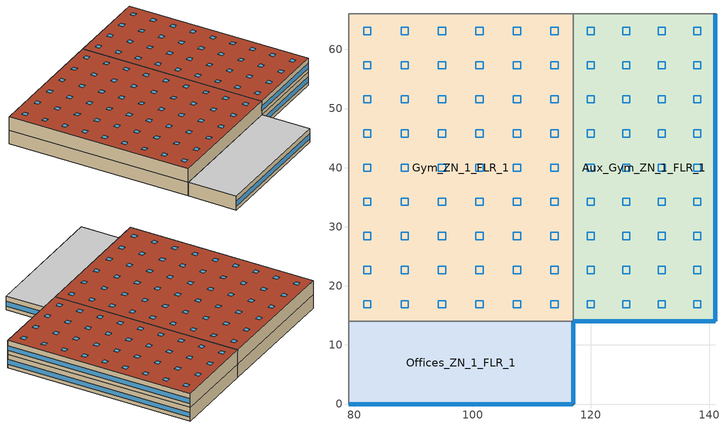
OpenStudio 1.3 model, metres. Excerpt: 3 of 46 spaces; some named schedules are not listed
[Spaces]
Gym_ZN_1_FLR_1
 floor ground: 117,66 117,14 79,14 79,66 z0
 wall to Mech_ZN_1_FLR_2: 117,66 79,66 z4:8
 wall to Aux_Gym_ZN_1_FLR_1: 117,14 117,66 z0:4; 117,14 117,66 z4:8
 wall to Offices_ZN_1_FLR_2: 79,14 117,14 z4:8
 wall to Offices_ZN_1_FLR_1: 79,14 117,14 z0:4
 wall to Main_Corridor_ZN_1_FLR_2: 79,66 79,14 z4:8
 wall to Main_Corridor_ZN_1_FLR_1: 79,66 79,14 z0:4
 wall to Mech_ZN_1_FLR_1: 117,66 79,66 z0:4
 roof outside: 117,14 117,66 79,66 79,14 z8
 skylight: 89.11,62.5 89.11,63.72 87.89,63.72 87.89,62.5 z8; 114.44,22.06 114.44,23.28 113.22,23.28 113.22,22.06 z8; 101.78,22.06 101.78,23.28 100.56,23.28 100.56,22.06 z8; 95.44,56.72 95.44,57.94 94.22,57.94 94.22,56.72 z8; 89.11,22.06 89.11,23.28 87.89,23.28 87.89,22.06 z8; 101.78,16.28 101.78,17.5 100.56,17.5 100.56,16.28 z8; 108.11,16.28 108.11,17.5 106.89,17.5 106.89,16.28 z8; 114.44,33.61 114.44,34.83 113.22,34.83 113.22,33.61 z8; 114.44,45.17 114.44,46.39 113.22,46.39 113.22,45.17 z8; 114.44,27.83 114.44,29.05 113.22,29.05 113.22,27.83 z8; 101.78,56.72 101.78,57.94 100.56,57.94 100.56,56.72 z8; 89.11,45.17 89.11,46.39 87.89,46.39 87.89,45.17 z8; 95.44,22.06 95.44,23.28 94.22,23.28 94.22,22.06 z8; 95.44,16.28 95.44,17.5 94.22,17.5 94.22,16.28 z8; 89.11,39.39 89.11,40.61 87.89,40.61 87.89,39.39 z8; 108.11,27.83 108.11,29.05 106.89,29.05 106.89,27.83 z8; 82.78,62.5 82.78,63.72 81.56,63.72 81.56,62.5 z8; 82.78,16.28 82.78,17.5 81.56,17.5 81.56,16.28 z8; 95.44,39.39 95.44,40.61 94.22,40.61 94.22,39.39 z8; 101.78,50.95 101.78,52.17 100.56,52.17 100.56,50.95 z8; 82.78,45.17 82.78,46.39 81.56,46.39 81.56,45.17 z8; 82.78,22.06 82.78,23.28 81.56,23.28 81.56,22.06 z8; 95.44,27.83 95.44,29.05 94.22,29.05 94.22,27.83 z8; 101.78,45.17 101.78,46.39 100.56,46.39 100.56,45.17 z8; 114.44,39.39 114.44,40.61 113.22,40.61 113.22,39.39 z8; 95.44,62.5 95.44,63.72 94.22,63.72 94.22,62.5 z8; 89.11,56.72 89.11,57.94 87.89,57.94 87.89,56.72 z8; 108.11,33.61 108.11,34.83 106.89,34.83 106.89,33.61 z8; 82.78,39.39 82.78,40.61 81.56,40.61 81.56,39.39 z8; 108.11,62.5 108.11,63.72 106.89,63.72 106.89,62.5 z8; 114.44,50.95 114.44,52.17 113.22,52.17 113.22,50.95 z8; 114.44,16.28 114.44,17.5 113.22,17.5 113.22,16.28 z8; 101.78,62.5 101.78,63.72 100.56,63.72 100.56,62.5 z8; 114.44,56.72 114.44,57.94 113.22,57.94 113.22,56.72 z8; 89.11,27.83 89.11,29.05 87.89,29.05 87.89,27.83 z8; 95.44,33.61 95.44,34.83 94.22,34.83 94.22,33.61 z8; 114.44,62.5 114.44,63.72 113.22,63.72 113.22,62.5 z8; 101.78,27.83 101.78,29.05 100.56,29.05 100.56,27.83 z8; 89.11,16.28 89.11,17.5 87.89,17.5 87.89,16.28 z8; 82.78,50.95 82.78,52.17 81.56,52.17 81.56,50.95 z8; 108.11,50.95 108.11,52.17 106.89,52.17 106.89,50.95 z8; 82.78,27.83 82.78,29.05 81.56,29.05 81.56,27.83 z8; 108.11,22.06 108.11,23.28 106.89,23.28 106.89,22.06 z8; 108.11,45.17 108.11,46.39 106.89,46.39 106.89,45.17 z8; 95.44,45.17 95.44,46.39 94.22,46.39 94.22,45.17 z8; 89.11,33.61 89.11,34.83 87.89,34.83 87.89,33.61 z8; 89.11,50.95 89.11,52.17 87.89,52.17 87.89,50.95 z8; 101.78,33.61 101.78,34.83 100.56,34.83 100.56,33.61 z8; 108.11,56.72 108.11,57.94 106.89,57.94 106.89,56.72 z8; 95.44,50.95 95.44,52.17 94.22,52.17 94.22,50.95 z8; 101.78,39.39 101.78,40.61 100.56,40.61 100.56,39.39 z8; 82.78,33.61 82.78,34.83 81.56,34.83 81.56,33.61 z8; 108.11,39.39 108.11,40.61 106.89,40.61 106.89,39.39 z8; 82.78,56.72 82.78,57.94 81.56,57.94 81.56,56.72 z8
Aux_Gym_ZN_1_FLR_1
 floor ground: 141,66 141,14 117,14 117,66 z0
 wall outside: 117,14 141,14 141,66 z4:8; 117,14 141,14 141,66 z0:4
 wall to LIBRARY_MEDIA_CENTER_ZN_1_FLR_2: 141,66 117,66 z4:8
 wall to Kitchen_ZN_1_FLR_1: 141,66 117,66 z0:4
 window: 141,14.05 141,65.95 z5.1:6.5; 117.05,14 140.95,14 z5.1:6.51; 141,14.05 141,65.95 z1.1:2.5; 117.05,14 140.95,14 z1.1:2.51
 roof outside: 141,14 141,66 117,66 117,14 z8
 skylight: 132.61,33.61 132.61,34.83 131.39,34.83 131.39,33.61 z8; 132.61,16.28 132.61,17.5 131.39,17.5 131.39,16.28 z8; 138.61,62.5 138.61,63.72 137.39,63.72 137.39,62.5 z8; 138.61,50.95 138.61,52.17 137.39,52.17 137.39,50.95 z8; 132.61,22.06 132.61,23.28 131.39,23.28 131.39,22.06 z8; 126.61,33.61 126.61,34.83 125.39,34.83 125.39,33.61 z8; 120.61,56.72 120.61,57.94 119.39,57.94 119.39,56.72 z8; 132.61,62.5 132.61,63.72 131.39,63.72 131.39,62.5 z8; 120.61,62.5 120.61,63.72 119.39,63.72 119.39,62.5 z8; 120.61,45.17 120.61,46.39 119.39,46.39 119.39,45.17 z8; 138.61,33.61 138.61,34.83 137.39,34.83 137.39,33.61 z8; 126.61,39.39 126.61,40.61 125.39,40.61 125.39,39.39 z8; 126.61,27.83 126.61,29.05 125.39,29.05 125.39,27.83 z8; 138.61,22.06 138.61,23.28 137.39,23.28 137.39,22.06 z8; 132.61,45.17 132.61,46.39 131.39,46.39 131.39,45.17 z8; 126.61,16.28 126.61,17.5 125.39,17.5 125.39,16.28 z8; 120.61,33.61 120.61,34.83 119.39,34.83 119.39,33.61 z8; 126.61,45.17 126.61,46.39 125.39,46.39 125.39,45.17 z8; 138.61,16.28 138.61,17.5 137.39,17.5 137.39,16.28 z8; 120.61,16.28 120.61,17.5 119.39,17.5 119.39,16.28 z8; 120.61,50.95 120.61,52.17 119.39,52.17 119.39,50.95 z8; 138.61,39.39 138.61,40.61 137.39,40.61 137.39,39.39 z8; 132.61,50.95 132.61,52.17 131.39,52.17 131.39,50.95 z8; 120.61,39.39 120.61,40.61 119.39,40.61 119.39,39.39 z8; 120.61,27.83 120.61,29.05 119.39,29.05 119.39,27.83 z8; 120.61,22.06 120.61,23.28 119.39,23.28 119.39,22.06 z8; 138.61,45.17 138.61,46.39 137.39,46.39 137.39,45.17 z8; 126.61,22.06 126.61,23.28 125.39,23.28 125.39,22.06 z8; 132.61,39.39 132.61,40.61 131.39,40.61 131.39,39.39 z8; 126.61,56.72 126.61,57.94 125.39,57.94 125.39,56.72 z8; 126.61,62.5 126.61,63.72 125.39,63.72 125.39,62.5 z8; 132.61,27.83 132.61,29.05 131.39,29.05 131.39,27.83 z8; 138.61,56.72 138.61,57.94 137.39,57.94 137.39,56.72 z8; 126.61,50.95 126.61,52.17 125.39,52.17 125.39,50.95 z8; 132.61,56.72 132.61,57.94 131.39,57.94 131.39,56.72 z8; 138.61,27.83 138.61,29.05 137.39,29.05 137.39,27.83 z8
Offices_ZN_1_FLR_1
 floor ground: 117,14 117,0 79,0 79,14 z0
 wall outside: 79,0 117,0 117,14 z0:4
 wall to Lobby_ZN_1_FLR_1: 79,14 79,0 z0:4
 window: 79.05,0 116.95,0 z1.1:2.5; 117,0.05 117,13.95 z1.1:2.51
 ceiling to Offices_ZN_1_FLR_2: 117,0 117,14 79,14 79,0 z4
[Site]
USA IL-CHICAGO-OHARE: Latitude {deg}=41.77; Longitude {deg}=-87.75; Time Zone {hr}=-6; Elevation {m}=190; Terrain=City
[SizingPeriod:DesignDay] Barometric Pressure {Pa}=99063; Rain Indicator=0; Snow Indicator=0; Day of Month=21; Daylight Saving Time Indicator=0; Humidity Indicating Type=Wetbulb; Solar Model Indicator=ASHRAEClearSky
Name | Maximum Dry-Bulb Temperature {C} | Daily Dry-Bulb Temperature Range {deltaC} | Humidity Indicating Conditions at Maximum Dry-Bulb {BasedOnField A3} | Wind Speed {m/s} | Wind Direction {deg} | Sky Clearness | Month | Day Type
CHICAGO Ann Clg .4% Condns WB=>MDB | 31.2 | 10.7 | 25.5 | 5.3 | 230 | 1 | 7 | SummerDesignDay
CHICAGO Ann Htg 99.6% Condns DB | -20.6 | 0 | -20.6 | 4.9 | 270 | 0 | 1 | WinterDesignDay
[Building]
Ref Bldg Secondary School New2004_v1.3_5.0: North Axis {deg}=0; Space Type=ASHRAE 90.1-2004 SecondarySchool Classroom; Default Construction Set=ASHRAE 90.1-2004 ClimateZone 5-6 (s scho) ConstSet
[ClimateZones]
Climate Zone Institution Name 1=ASHRAE; Climate Zone Document Name 1=ANSI/ASHRAE Standard 169; Climate Zone Document Year 1=2006; Climate Zone Value 1=5B; Climate Zone Institution Name 2=CEC; Climate Zone Document Name 2=California Climate Zone Descriptions; Climate Zone Document Year 2=1995
[WindowMaterial:Gas] Gas Type=Air
Name | Thickness {m} | Thickness
Air | 0.0127
000 Air 13mm |  | 0.0127
[Material]
Name | Roughness | Thickness {m} | Conductivity {W/m-K} | Density {kg/m3} | Specific Heat {J/kg-K} | Thermal Absorptance | Solar Absorptance | Visible Absorptance | Thickness | Conductivity | Density | Specific Heat
Wood Siding | MediumSmooth | 0.01 | 0.11 | 544.62 | 1210 | 0.9 | 0.78 | 0.78
1/2IN Gypsum | Smooth | 0.0127 | 0.16 | 784.9 | 830 | 0.9 | 0.92 | 0.92
Metal Decking | MediumSmooth | 0.0015 | 45.006 | 7680 | 418.4 | 0.9 | 0.7 | 0.3
MAT-CC05 4 HW CONCRETE | Rough | 0.1016 | 1.311 | 2240 | 836.8 | 0.9 | 0.7 | 0.7
Roof Membrane | VeryRough | 0.0095 | 0.16 | 1121.29 | 1460 | 0.9 | 0.7 | 0.7
000 G05 25mm wood | MediumSmooth |  |  |  |  |  |  |  | 0.0254 | 0.15 | 608 | 1630
Steel Frame NonRes Wall Insulation-2.10 | MediumRough |  |  |  |  | 0.9 | 0.7 | 0.7 | 0.0870565 | 0.049 | 265 | 836.8
IEAD NonRes Roof Insulation-2.85 | MediumRough |  |  |  |  | 0.9 | 0.7 | 0.7 | 0.127339 | 0.049 | 265 | 836.8
000 F16 Acoustic tile | MediumSmooth |  |  |  |  |  |  |  | 0.0191 | 0.06 | 368 | 590
000 M11 100mm lightweight concrete | MediumRough |  |  |  |  |  |  |  | 0.1016 | 0.53 | 1280 | 840
000 G01a 19mm gypsum board | MediumSmooth |  |  |  |  |  |  |  | 0.019 | 0.16 | 800 | 1090
000 F08 Metal surface | Smooth |  |  |  |  |  |  |  | 0.0008 | 45.28 | 7824 | 500
000 I01 25mm insulation board | MediumRough |  |  |  |  |  |  |  | 0.0254 | 0.03 | 43 | 1210
[Material:NoMass]
CP02 CARPET PAD: Roughness=VeryRough; Thermal Resistance {m2-K/W}=0.2165; Thermal Absorptance=0.9; Solar Absorptance=0.7; Visible Absorptance=0.8
[Construction]
000 Interior Partition; 000 Interior Door: 000 G05 25mm wood
000 ExtSlabCarpet 4in ClimateZone 1-8: MAT-CC05 4 HW CONCRETE, CP02 CARPET PAD
ASHRAE 90.1-2004 ExtWall SteelFrame ClimateZone 5-6: Wood Siding, Steel Frame NonRes Wall Insulation-2.10, 1/2IN Gypsum
ASHRAE 90.1-2004 ExtRoof IEAD ClimateZone 5-6: Roof Membrane, IEAD NonRes Roof Insulation-2.85, Metal Decking
000 Interior Floor: 000 F16 Acoustic tile, 000 F05 Ceiling air space resistance, 000 M11 100mm lightweight concrete
000 Interior Wall: 000 G01a 19mm gypsum board, 000 F04 Wall air space resistance, 000 G01a 19mm gypsum board
000 Interior Ceiling: 000 M11 100mm lightweight concrete, 000 F05 Ceiling air space resistance, 000 F16 Acoustic tile
ASHRAE 90.1-2004 ExtWindow ClimateZone 4-6: Fixed Window 3.24/0.39/0.31
000 Exterior Door: 000 F08 Metal surface, 000 I01 25mm insulation board
000 Exterior Window: 000 Clear 3mm, 000 Air 13mm, 000 Clear 3mm
000 Interior Window: 000 Clear 3mm
[WindowMaterial:Glazing]
000 Clear 3mm: Optical Data Type=SpectralAverage; Thickness=0.003; Solar Transmittance at Normal Incidence=0.837; Front Side Solar Reflectance at Normal Incidence=0.075; Back Side Solar Reflectance at Normal Incidence=0.075; Visible Transmittance at Normal Incidence=0.898; Front Side Visible Reflectance at Normal Incidence=0.081; Back Side Visible Reflectance at Normal Incidence=0.081; Infrared Transmittance at Normal Incidence=0; Front Side Infrared Hemispherical Emissivity=0.84; Back Side Infrared Hemispherical Emissivity=0.84; Conductivity=0.9
[WindowMaterial:SimpleGlazingSystem]
Fixed Window 3.24/0.39/0.31: U-Factor=3.23646; Solar Heat Gain Coefficient=0.39; Visible Transmittance=0.31
[DefaultConstructionSet]
ASHRAE 90.1-2004 ClimateZone 5-6 (s scho) ConstSet: Default Exterior Surface Constructions=ASHRAE 90.1-2004 ClimateZone 5-6 (s scho) Exterior DefSurfCons; Default Interior Surface Constructions=000 Interior DefSurfCons; Default Ground Contact Surface Constructions=000 Ground DefSurfCons; Default Exterior SubSurface Constructions=ASHRAE 90.1-2004 ClimateZone 5-6 (s scho) Exterior DefSubCons; Default Interior SubSurface Constructions=000 Interior DefSubCons; Interior Partition Construction=000 Interior Partition
[DefaultSurfaceConstructions]
Name | Floor Construction | Wall Construction | Roof Ceiling Construction
ASHRAE 90.1-2004 ClimateZone 5-6 (s scho) Exterior DefSurfCons | 000 ExtSlabCarpet 4in ClimateZone 1-8 | ASHRAE 90.1-2004 ExtWall SteelFrame ClimateZone 5-6 | ASHRAE 90.1-2004 ExtRoof IEAD ClimateZone 5-6
000 Interior DefSurfCons | 000 Interior Floor | 000 Interior Wall | 000 Interior Ceiling
000 Ground DefSurfCons | 000 ExtSlabCarpet 4in ClimateZone 1-8 | 000 ExtSlabCarpet 4in ClimateZone 1-8 | 000 ExtSlabCarpet 4in ClimateZone 1-8
[DefaultSubSurfaceConstructions] Glass Door Construction=000 Exterior Window; Skylight Construction=000 Exterior Window; Tubular Daylight Dome Construction=000 Interior Window; Tubular Daylight Diffuser Construction=000 Interior Window
Name | Fixed Window Construction | Operable Window Construction | Door Construction
ASHRAE 90.1-2004 ClimateZone 5-6 (s scho) Exterior DefSubCons | ASHRAE 90.1-2004 ExtWindow ClimateZone 4-6 | ASHRAE 90.1-2004 ExtWindow ClimateZone 4-6 | 000 Exterior Door
000 Interior DefSubCons | 000 Interior Window | 000 Interior Window | 000 Interior Door
[Material:AirGap]
Name | Thermal Resistance
000 F05 Ceiling air space resistance | 0.18
000 F04 Wall air space resistance | 0.15
[ThermalZone] Multiplier=1; Thermostat=Thermostat Setpoint Dual Setpoint 1; Use Ideal Air Loads=No
Gym_ZN_1_FLR_1 Thermal Zone; Aux_Gym_ZN_1_FLR_1 Thermal Zone; Offices_ZN_1_FLR_1 Thermal Zone
[Space] Building Story=Building Story 1; Part of Total Floor Area=Yes
Name | Space Type | Thermal Zone
Gym_ZN_1_FLR_1 | ASHRAE 90.1-2004 SecondarySchool Gym | Gym_ZN_1_FLR_1 Thermal Zone
Aux_Gym_ZN_1_FLR_1 | ASHRAE 90.1-2004 SecondarySchool Gym | Aux_Gym_ZN_1_FLR_1 Thermal Zone
Offices_ZN_1_FLR_1 | ASHRAE 90.1-2004 SecondarySchool Office | Offices_ZN_1_FLR_1 Thermal Zone
[ThermostatSetpoint:DualSetpoint]
Thermostat Setpoint Dual Setpoint 1: Heating Setpoint Temperature Schedule=SecondarySchool HtgSetp; Cooling Setpoint Temperature Schedule=SecondarySchool ClgSetp
[People:Definition] Number of People Calculation Method=People/Area; Number of People=0; Fraction Radiant=0.3
Name | People per Space Floor Area
SecondarySchool Classroom PeopDef | 0.249938
SecondarySchool Gym PeopDef | 1.0004
SecondarySchool Office PeopDef | 0.0500522
[Lights:Definition] Design Level Calculation Method=Watts/Area; Lighting Level=0
Name | Watts per Space Floor Area
ASHRAE 90.1-2004 SecondarySchool Classroom LightsDef; ASHRAE 90.1-2004 SecondarySchool Gym LightsDef | 15.0695
ASHRAE 90.1-2004 SecondarySchool Office LightsDef | 11.8403
[ElectricEquipment:Definition] Design Level Calculation Method=Watts/Area; Design Level=0
Name | Watts per Space Floor Area
ASHRAE 90.1-2004 SecondarySchool Classroom ElecDef | 10.0104
ASHRAE 90.1-2004 SecondarySchool Gym ElecDef | 4.9514
ASHRAE 90.1-2004 SecondarySchool Office ElecDef | 10.7639
[DesignSpecification:OutdoorAir] Outdoor Air Method=Sum; Outdoor Air Flow per Floor Area=0; Outdoor Air Flow Rate=0; Outdoor Air Flow Air Changes per Hour=0
Name | Outdoor Air Flow per Person
SecondarySchool Classroom Outdoor Air | 0.0086106
SecondarySchool Gym Outdoor Air; SecondarySchool Office Outdoor Air | 0.0107645
[BuildingStory]
Building Story 1: Nominal Z Coordinate {m}=0; Default Construction Set=ASHRAE 90.1-2004 ClimateZone 5-6 (s scho) ConstSet
[SpaceType] Standards Building Type=SecondarySchool
Name | Default Schedule Set | Design Specification Outdoor Air Object | Standards Space Type
ASHRAE 90.1-2004 SecondarySchool Classroom | SecondarySchool Classroom Schedules | SecondarySchool Classroom Outdoor Air | Classroom
ASHRAE 90.1-2004 SecondarySchool Gym | SecondarySchool Gym Schedules | SecondarySchool Gym Outdoor Air | Gym
ASHRAE 90.1-2004 SecondarySchool Office | SecondarySchool Office Schedules | SecondarySchool Office Outdoor Air | Office
[DefaultScheduleSet] People Activity Level Schedule=SecondarySchool Activity; Lighting Schedule=SecondarySchool Bldg Light; Electric Equipment Schedule=SecondarySchool Bldg Equip; Infiltration Schedule=SecondarySchool Infil
Name | Number of People Schedule
SecondarySchool Classroom Schedules | SecondarySchool Bldg Occ
SecondarySchool Gym Schedules
SecondarySchool Office Schedules | SecondarySchool Office Occ
[People]
Name | People Definition | Space or SpaceType
ASHRAE 90.1-2004 SecondarySchool Classroom PeopInst | SecondarySchool Classroom PeopDef | ASHRAE 90.1-2004 SecondarySchool Classroom
ASHRAE 90.1-2004 SecondarySchool Gym PeopInst | SecondarySchool Gym PeopDef | ASHRAE 90.1-2004 SecondarySchool Gym
ASHRAE 90.1-2004 SecondarySchool Office PeopInst | SecondarySchool Office PeopDef | ASHRAE 90.1-2004 SecondarySchool Office
[Lights]
Name | Lights Definition | Space or SpaceType | Schedule
ASHRAE 90.1-2004 SecondarySchool Classroom LightsInst | ASHRAE 90.1-2004 SecondarySchool Classroom LightsDef | ASHRAE 90.1-2004 SecondarySchool Classroom | My Custom Schedule
ASHRAE 90.1-2004 SecondarySchool Gym LightsInst | ASHRAE 90.1-2004 SecondarySchool Gym LightsDef | ASHRAE 90.1-2004 SecondarySchool Gym
ASHRAE 90.1-2004 SecondarySchool Office LightsInst | ASHRAE 90.1-2004 SecondarySchool Office LightsDef | ASHRAE 90.1-2004 SecondarySchool Office
[ElectricEquipment]
Name | Electric Equipment Definition | Space or SpaceType | Schedule
ASHRAE 90.1-2004 SecondarySchool Classroom ElecInst | ASHRAE 90.1-2004 SecondarySchool Classroom ElecDef | ASHRAE 90.1-2004 SecondarySchool Classroom | My Custom Schedule
ASHRAE 90.1-2004 SecondarySchool Gym ElecInst | ASHRAE 90.1-2004 SecondarySchool Gym ElecDef | ASHRAE 90.1-2004 SecondarySchool Gym
ASHRAE 90.1-2004 SecondarySchool Office ElecInst | ASHRAE 90.1-2004 SecondarySchool Office ElecDef | ASHRAE 90.1-2004 SecondarySchool Office
[SpaceInfiltration:DesignFlowRate] Design Flow Rate Calculation Method=AirChanges/Hour; Design Flow Rate=0; Air Changes per Hour=0.18
Name | Space or SpaceType
ASHRAE 90.1-2004 SecondarySchool Classroom Infil | ASHRAE 90.1-2004 SecondarySchool Classroom
ASHRAE 90.1-2004 SecondarySchool Gym Infil | ASHRAE 90.1-2004 SecondarySchool Gym
ASHRAE 90.1-2004 SecondarySchool Office Infil | ASHRAE 90.1-2004 SecondarySchool Office
[Schedule:Ruleset]
Name | Default Day Schedule | Summer Design Day Schedule | Winter Design Day Schedule
SecondarySchool Bldg Occ | SecondarySchool Bldg Occ Default Schedule | SecondarySchool Bldg Occ Summer Design Day | SecondarySchool Bldg Occ Winter Design Day
SecondarySchool Activity | SecondarySchool Activity Default Schedule | SecondarySchool Activity Summer Design Day | SecondarySchool Activity Winter Design Day
SecondarySchool Bldg Light | SecondarySchool Bldg Light Default Schedule | SecondarySchool Bldg Light Summer Design Day | SecondarySchool Bldg Light Winter Design Day
SecondarySchool Bldg Equip | SecondarySchool Bldg Equip Default Schedule | SecondarySchool Bldg Equip Summer Design Day | SecondarySchool Bldg Equip Winter Design Day
SecondarySchool Infil | SecondarySchool Infil Default Schedule | SecondarySchool Infil Summer Design Day | SecondarySchool Infil Winter Design Day
SecondarySchool Office Occ | SecondarySchool Office Occ Default Schedule | SecondarySchool Office Occ Summer Design Day | SecondarySchool Office Occ Winter Design Day
SecondarySchool ClgSetp | SecondarySchool ClgSetp Default Schedule | SecondarySchool ClgSetp Summer Design Day | SecondarySchool ClgSetp Winter Design Day
SecondarySchool HtgSetp | SecondarySchool HtgSetp Default Schedule | SecondarySchool HtgSetp Summer Design Day | SecondarySchool HtgSetp Winter Design Day
My Custom Schedule | Schedule Day 1
[Schedule:Day]
SecondarySchool Bldg Occ Default Schedule; SecondarySchool Bldg Occ Summer Design Day: 8, 0, 0, 16, 0, 0.7, 21, 0, 0.15, 24, 0, 0
SecondarySchool Bldg Occ Winter Design Day; SecondarySchool Office Occ Winter Design Day: 24, 0, 0
SecondarySchool Activity Default Schedule; SecondarySchool Activity Summer Design Day; SecondarySchool Activity Winter Design Day: 24, 0, 120
SecondarySchool Bldg Light Default Schedule; SecondarySchool Bldg Light Summer Design Day: 7, 0, 0.1773, 21, 0, 0.9, 24, 0, 0.1773
SecondarySchool Bldg Light Winter Design Day: 24, 0, 0.1773
SecondarySchool Bldg Equip Default Schedule; SecondarySchool Bldg Equip Summer Design Day: 8, 0, 0.35, 17, 0, 0.95, 24, 0, 0.35
SecondarySchool Bldg Equip Winter Design Day: 24, 0, 0.35
SecondarySchool Infil Default Schedule; SecondarySchool Infil Summer Design Day; SecondarySchool Infil Winter Design Day: 7, 0, 1, 21, 0, 0.5, 24, 0, 1
SecondarySchool Office Occ Default Schedule; SecondarySchool Office Occ Summer Design Day: 8, 0, 0, 17, 0, 0.95, 21, 0, 0.15, 24, 0, 0
SecondarySchool HtgSetp Default Schedule: 6, 0, 16, 21, 0, 21, 24, 0, 16
SecondarySchool HtgSetp Summer Design Day: 24, 0, 16
SecondarySchool HtgSetp Winter Design Day: 24, 0, 21
Schedule Day 1: 24, 0, 0.43
[Schedule:Rule] Date Specification Type=DateRange; Start Day=1
Name | Schedule Ruleset | Rule Order | Day Schedule | Apply Sunday | Apply Monday | Apply Tuesday | Apply Wednesday | Apply Thursday | Apply Friday | Apply Saturday | Start Month | End Month | End Day
SecondarySchool Bldg Occ Rule 1 | SecondarySchool Bldg Occ | 0 | SecondarySchool Bldg Occ Rule 1 Day Schedule | Yes | No | No | No | No | No | Yes | 9 | 12 | 31
SecondarySchool Bldg Occ Rule 2 | SecondarySchool Bldg Occ | 1 | SecondarySchool Bldg Occ Rule 2 Day Schedule | No | Yes | Yes | Yes | Yes | Yes | No | 9 | 12 | 31
SecondarySchool Bldg Occ Rule 3 | SecondarySchool Bldg Occ | 2 | SecondarySchool Bldg Occ Rule 3 Day Schedule | Yes | No | No | No | No | No | Yes | 7 | 9 | 1
SecondarySchool Bldg Occ Rule 4 | SecondarySchool Bldg Occ | 3 | SecondarySchool Bldg Occ Rule 4 Day Schedule | No | Yes | Yes | Yes | Yes | Yes | No | 7 | 9 | 1
SecondarySchool Bldg Occ Rule 5 | SecondarySchool Bldg Occ | 4 | SecondarySchool Bldg Occ Rule 5 Day Schedule | Yes | No | No | No | No | No | Yes | 1 | 6 | 30
SecondarySchool Bldg Light Rule 1 | SecondarySchool Bldg Light | 0 | SecondarySchool Bldg Light Rule 1 Day Schedule | Yes | No | No | No | No | No | Yes | 9 | 12 | 31
SecondarySchool Bldg Light Rule 2 | SecondarySchool Bldg Light | 1 | SecondarySchool Bldg Light Rule 2 Day Schedule | No | Yes | Yes | Yes | Yes | Yes | No | 9 | 12 | 31
SecondarySchool Bldg Light Rule 3 | SecondarySchool Bldg Light | 2 | SecondarySchool Bldg Light Rule 3 Day Schedule | Yes | No | No | No | No | No | Yes | 7 | 9 | 1
SecondarySchool Bldg Light Rule 4 | SecondarySchool Bldg Light | 3 | SecondarySchool Bldg Light Rule 4 Day Schedule | No | Yes | Yes | Yes | Yes | Yes | No | 7 | 9 | 1
SecondarySchool Bldg Light Rule 5 | SecondarySchool Bldg Light | 4 | SecondarySchool Bldg Light Rule 5 Day Schedule | Yes | No | No | No | No | No | Yes | 1 | 6 | 30
SecondarySchool Bldg Equip Rule 1 | SecondarySchool Bldg Equip | 0 | SecondarySchool Bldg Equip Rule 1 Day Schedule | Yes | No | No | No | No | No | Yes | 9 | 12 | 31
SecondarySchool Bldg Equip Rule 2 | SecondarySchool Bldg Equip | 1 | SecondarySchool Bldg Equip Rule 2 Day Schedule | No | Yes | Yes | Yes | Yes | Yes | No | 9 | 12 | 31
SecondarySchool Bldg Equip Rule 3 | SecondarySchool Bldg Equip | 2 | SecondarySchool Bldg Equip Rule 3 Day Schedule | Yes | No | No | No | No | No | Yes | 7 | 9 | 1
SecondarySchool Bldg Equip Rule 4 | SecondarySchool Bldg Equip | 3 | SecondarySchool Bldg Equip Rule 4 Day Schedule | No | Yes | Yes | Yes | Yes | Yes | No | 7 | 9 | 1
SecondarySchool Bldg Equip Rule 5 | SecondarySchool Bldg Equip | 4 | SecondarySchool Bldg Equip Rule 5 Day Schedule | Yes | No | No | No | No | No | Yes | 1 | 6 | 30
SecondarySchool Office Occ Rule 1 | SecondarySchool Office Occ | 0 | SecondarySchool Office Occ Rule 1 Day Schedule | Yes | No | No | No | No | No | Yes | 9 | 12 | 31
SecondarySchool Office Occ Rule 2 | SecondarySchool Office Occ | 1 | SecondarySchool Office Occ Rule 2 Day Schedule | No | Yes | Yes | Yes | Yes | Yes | No | 9 | 12 | 31
SecondarySchool Office Occ Rule 3 | SecondarySchool Office Occ | 2 | SecondarySchool Office Occ Rule 3 Day Schedule | Yes | No | No | No | No | No | Yes | 7 | 9 | 1
SecondarySchool Office Occ Rule 4 | SecondarySchool Office Occ | 3 | SecondarySchool Office Occ Rule 4 Day Schedule | No | Yes | Yes | Yes | Yes | Yes | No | 7 | 9 | 1
SecondarySchool Office Occ Rule 5 | SecondarySchool Office Occ | 4 | SecondarySchool Office Occ Rule 5 Day Schedule | Yes | No | No | No | No | No | Yes | 1 | 6 | 30
